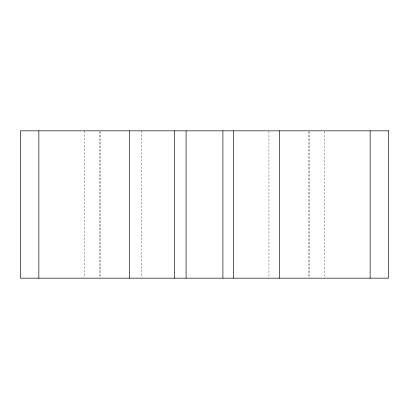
<?xml version="1.0" encoding="UTF-8"?>
<svg xmlns="http://www.w3.org/2000/svg" width="409" height="409" viewBox="0 0 409 409"><rect width="100%" height="100%" fill="white"/><g stroke="black" fill="none" stroke-linecap="round" stroke-linejoin="round"><path stroke-width="0.31" stroke-dasharray="2.04 1.53" d="M324.209 131.473L324.209 277.527M309.245 131.473L309.245 277.527M308.861 131.473L308.861 277.527M268.958 131.473L268.958 277.527M141.575 130.834L141.575 277.527M100.139 131.473L100.139 277.527M99.755 131.473L99.755 277.527M84.791 130.834L84.791 277.527"/><path stroke-width="0.61" d="M370.135 130.834L370.135 278.166M279.316 130.834L279.316 278.166M233.662 130.834L233.662 278.166M222.915 130.834L222.915 278.166M186.085 130.834L186.085 278.166M174.571 130.834L174.571 278.166M129.3 130.834L129.3 278.166M38.865 130.834L38.865 278.166M388.55 130.834L20.45 130.834L20.45 278.166L388.55 278.166L388.55 130.834"/></g></svg>
